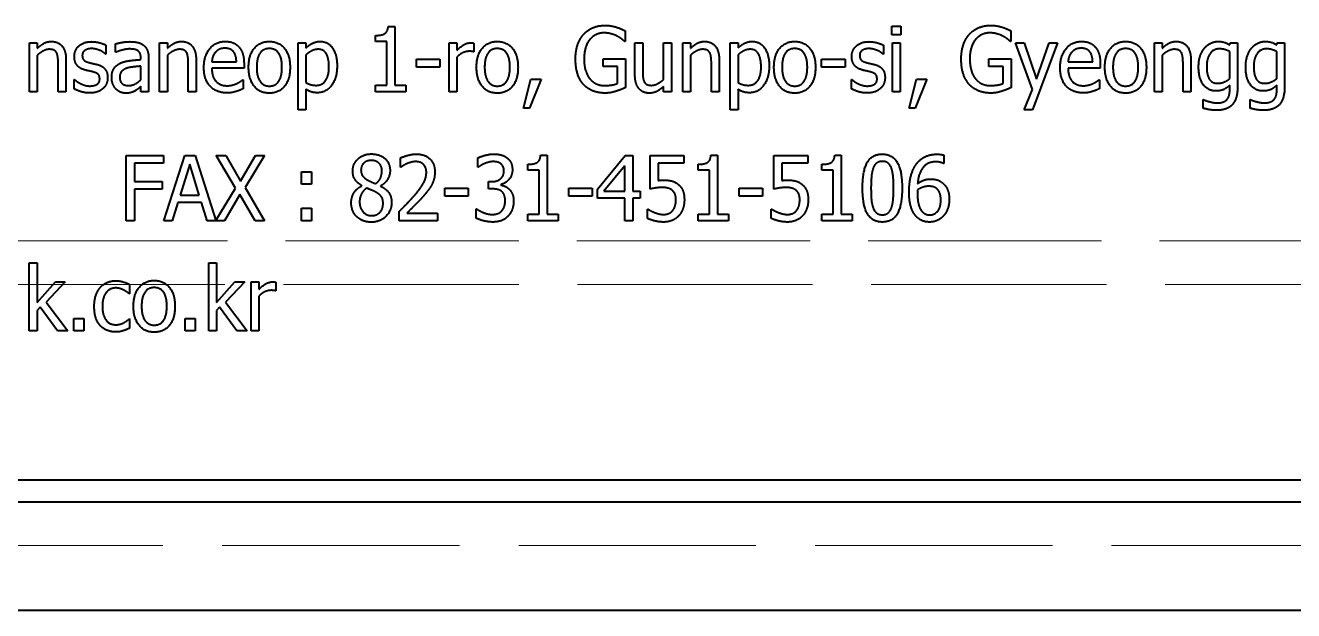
# Model space of a CAD drawing. Header units: millimetres. Extents: x 0 to 5945, y 0 to 4205.
# Drawn here: x 4759.2 to 4817.5, y 1663.7 to 1690.6 of the extents above; entities that cross this region are included whole.
import ezdxf

# ---------------------------------------------------------------- set-up
doc = ezdxf.new("R2010")
doc.units = ezdxf.units.MM
doc.header["$LTSCALE"] = 5
doc.linetypes.add('DASHED', pattern=[0.2067, 0.1654, -0.0413])
doc.layers.add('가려진 것(ISO)', color=2, linetype='DASHED', lineweight=18)
doc.layers.add('가시적인 것(ISO)', color=3, linetype='Continuous', lineweight=40)

msp = doc.modelspace()

# ---------------------------------------------------------------- linework, layer by layer
at = {"layer": '가려진 것(ISO)', "ltscale": 12.977034}
msp.add_line((5009.874, 1680.721), (4553.874, 1680.721), dxfattribs=at)
at = {"layer": '가려진 것(ISO)', "ltscale": 13.090868}
msp.add_line((5011.874, 1678.721), (4551.874, 1678.721), dxfattribs=at)
at = {"layer": '가려진 것(ISO)', "ltscale": 13.204701}
msp.add_line((4549.874, 1666.721), (5013.874, 1666.721), dxfattribs=at)
at = {"layer": '가시적인 것(ISO)'}
for p, q in [((4775.87, 1690.59), (4776.166, 1690.59)), ((4776.166, 1690.59), (4776.166, 1687.886)), ((4786.781, 1690.376), (4786.781, 1689.894)), ((4799.06, 1690.205), (4799.06, 1690.599)), ((4799.06, 1690.599), (4799.469, 1690.599)), ((4799.469, 1690.599), (4799.469, 1690.205)), ((4804.538, 1690.376), (4804.538, 1689.894)), ((4759.355, 1689.831), (4759.715, 1689.831)), ((4759.355, 1687.58), (4759.355, 1689.831)), ((4759.715, 1689.831), (4759.715, 1689.581)), ((4762.876, 1689.722), (4762.876, 1689.316)), ((4763.313, 1689.396), (4763.313, 1689.782)), ((4765.346, 1689.831), (4765.705, 1689.831)), ((4765.346, 1687.58), (4765.346, 1689.831)), ((4765.705, 1689.831), (4765.705, 1689.581)), ((4771.72, 1689.831), (4772.08, 1689.831)), ((4771.72, 1686.751), (4771.72, 1689.831)), ((4772.08, 1689.831), (4772.08, 1689.595)), ((4775.282, 1689.897), (4775.282, 1690.171)), ((4775.799, 1689.897), (4775.282, 1689.897)), ((4775.799, 1687.886), (4775.799, 1689.897)), ((4778.673, 1689.831), (4779.033, 1689.831)), ((4778.673, 1687.58), (4778.673, 1689.831)), ((4779.033, 1689.831), (4779.033, 1689.496)), ((4779.806, 1689.819), (4779.806, 1689.425)), ((4786.781, 1689.894), (4786.749, 1689.894)), ((4787.226, 1688.37), (4787.226, 1689.831)), ((4787.226, 1689.831), (4787.585, 1689.831)), ((4787.585, 1689.831), (4787.585, 1688.547)), ((4788.546, 1688.149), (4788.546, 1689.831)), ((4788.546, 1689.831), (4788.906, 1689.831)), ((4788.906, 1689.831), (4788.906, 1687.58)), ((4789.426, 1687.58), (4789.426, 1689.831)), ((4789.426, 1689.831), (4789.786, 1689.831)), ((4789.786, 1689.831), (4789.786, 1689.581)), ((4791.611, 1686.751), (4791.611, 1689.831)), ((4791.611, 1689.831), (4791.971, 1689.831)), ((4791.971, 1689.831), (4791.971, 1689.595)), ((4798.662, 1689.722), (4798.662, 1689.316)), ((4799.469, 1690.205), (4799.06, 1690.205)), ((4799.082, 1687.58), (4799.082, 1689.831)), ((4799.082, 1689.831), (4799.442, 1689.831)), ((4799.442, 1689.831), (4799.442, 1687.58)), ((4804.538, 1689.894), (4804.506, 1689.894)), ((4805.525, 1687.692), (4804.749, 1689.831)), ((4804.749, 1689.831), (4805.138, 1689.831)), ((4805.138, 1689.831), (4805.719, 1688.166)), ((4806.677, 1689.831), (4805.527, 1686.751)), ((4805.719, 1688.166), (4806.3, 1689.831)), ((4806.3, 1689.831), (4806.677, 1689.831)), ((4811.138, 1687.58), (4811.138, 1689.831)), ((4811.138, 1689.831), (4811.498, 1689.831)), ((4811.498, 1689.831), (4811.498, 1689.581)), ((4814.61, 1689.736), (4814.632, 1689.831)), ((4814.632, 1689.831), (4814.97, 1689.831)), ((4814.97, 1689.831), (4814.97, 1687.838)), ((4816.776, 1689.736), (4816.798, 1689.831)), ((4816.798, 1689.831), (4817.136, 1689.831)), ((4817.136, 1689.831), (4817.136, 1687.838)), ((4759.715, 1689.262), (4759.715, 1687.58)), ((4762.876, 1689.316), (4762.856, 1689.316)), ((4763.335, 1689.396), (4763.313, 1689.396)), ((4764.48, 1689.06), (4764.48, 1689.133)), ((4764.84, 1689.119), (4764.84, 1687.58)), ((4765.705, 1689.262), (4765.705, 1687.58)), ((4772.08, 1689.279), (4772.08, 1688)), ((4779.033, 1689.177), (4779.033, 1687.58)), ((4779.806, 1689.425), (4779.786, 1689.425)), ((4785.76, 1688.739), (4785.76, 1689.09)), ((4785.76, 1689.09), (4786.793, 1689.09)), ((4786.793, 1689.09), (4786.793, 1687.779)), ((4789.786, 1689.262), (4789.786, 1687.58)), ((4791.971, 1689.279), (4791.971, 1688)), ((4798.662, 1689.316), (4798.642, 1689.316)), ((4803.517, 1688.739), (4803.517, 1689.09)), ((4803.517, 1689.09), (4804.55, 1689.09)), ((4804.55, 1689.09), (4804.55, 1687.779)), ((4811.498, 1689.262), (4811.498, 1687.58)), ((4814.61, 1688.19), (4814.61, 1689.427)), ((4816.776, 1688.19), (4816.776, 1689.427)), ((4760.675, 1687.58), (4760.675, 1688.863)), ((4761.035, 1689.041), (4761.035, 1687.58)), ((4764.48, 1688.134), (4764.48, 1688.759)), ((4766.666, 1687.58), (4766.666, 1688.863)), ((4767.025, 1689.041), (4767.025, 1687.58)), ((4767.747, 1688.956), (4768.88, 1688.956)), ((4769.23, 1688.667), (4767.747, 1688.667)), ((4769.23, 1688.873), (4769.23, 1688.667)), ((4777.163, 1688.71), (4777.163, 1689.075)), ((4777.163, 1689.075), (4778.243, 1689.075)), ((4778.243, 1688.71), (4777.163, 1688.71)), ((4778.243, 1689.075), (4778.243, 1688.71)), ((4786.418, 1688.739), (4785.76, 1688.739)), ((4786.418, 1687.964), (4786.418, 1688.739)), ((4790.746, 1687.58), (4790.746, 1688.863)), ((4791.106, 1689.041), (4791.106, 1687.58)), ((4795.817, 1688.71), (4795.817, 1689.075)), ((4795.817, 1689.075), (4796.897, 1689.075)), ((4796.897, 1688.71), (4795.817, 1688.71)), ((4796.897, 1689.075), (4796.897, 1688.71)), ((4804.175, 1688.739), (4803.517, 1688.739)), ((4804.175, 1687.964), (4804.175, 1688.739)), ((4807.166, 1688.956), (4808.299, 1688.956)), ((4808.649, 1688.667), (4807.166, 1688.667)), ((4808.649, 1688.873), (4808.649, 1688.667)), ((4812.458, 1687.58), (4812.458, 1688.863)), ((4812.818, 1689.041), (4812.818, 1687.58)), ((4761.41, 1687.716), (4761.41, 1688.141)), ((4761.41, 1688.141), (4761.429, 1688.141)), ((4769.167, 1688.132), (4769.189, 1688.132)), ((4769.189, 1688.132), (4769.189, 1687.718)), ((4782.094, 1686.833), (4782.429, 1688.154)), ((4782.908, 1688.154), (4782.373, 1686.833)), ((4782.429, 1688.154), (4782.908, 1688.154)), ((4797.196, 1687.716), (4797.196, 1688.141)), ((4797.196, 1688.141), (4797.215, 1688.141)), ((4799.85, 1686.833), (4800.186, 1688.154)), ((4800.665, 1688.154), (4800.13, 1686.833)), ((4800.186, 1688.154), (4800.665, 1688.154)), ((4808.585, 1688.132), (4808.607, 1688.132)), ((4808.607, 1688.132), (4808.607, 1687.718)), ((4759.715, 1687.58), (4759.355, 1687.58)), ((4761.035, 1687.58), (4760.675, 1687.58)), ((4764.48, 1687.58), (4764.48, 1687.818)), ((4764.84, 1687.58), (4764.48, 1687.58)), ((4765.705, 1687.58), (4765.346, 1687.58)), ((4767.025, 1687.58), (4766.666, 1687.58)), ((4772.08, 1687.694), (4772.08, 1686.751)), ((4775.282, 1687.58), (4775.282, 1687.886)), ((4775.282, 1687.886), (4775.799, 1687.886)), ((4776.672, 1687.58), (4775.282, 1687.58)), ((4776.166, 1687.886), (4776.672, 1687.886)), ((4776.672, 1687.886), (4776.672, 1687.58)), ((4779.033, 1687.58), (4778.673, 1687.58)), ((4788.546, 1687.58), (4788.546, 1687.828)), ((4788.906, 1687.58), (4788.546, 1687.58)), ((4789.786, 1687.58), (4789.426, 1687.58)), ((4791.106, 1687.58), (4790.746, 1687.58)), ((4791.971, 1687.694), (4791.971, 1686.751)), ((4799.442, 1687.58), (4799.082, 1687.58)), ((4805.143, 1686.751), (4805.525, 1687.692)), ((4811.498, 1687.58), (4811.138, 1687.58)), ((4812.818, 1687.58), (4812.458, 1687.58)), ((4814.61, 1687.682), (4814.61, 1687.879)), ((4816.776, 1687.682), (4816.776, 1687.879)), ((4772.08, 1686.751), (4771.72, 1686.751)), ((4782.373, 1686.833), (4782.094, 1686.833)), ((4791.971, 1686.751), (4791.611, 1686.751)), ((4800.13, 1686.833), (4799.85, 1686.833)), ((4805.527, 1686.751), (4805.143, 1686.751)), ((4813.38, 1686.826), (4813.38, 1687.22)), ((4813.38, 1687.22), (4813.399, 1687.22)), ((4815.546, 1686.826), (4815.546, 1687.22)), ((4815.546, 1687.22), (4815.565, 1687.22)), ((4763.812, 1681.653), (4763.812, 1684.653)), ((4763.812, 1684.653), (4765.518, 1684.653)), ((4765.518, 1684.653), (4765.518, 1684.298)), ((4765.545, 1681.653), (4766.505, 1684.653)), ((4766.505, 1684.653), (4766.974, 1684.653)), ((4766.974, 1684.653), (4767.932, 1681.661)), ((4768.837, 1683.153), (4767.954, 1684.653)), ((4767.954, 1684.653), (4768.387, 1684.653)), ((4768.387, 1684.653), (4769.068, 1683.474)), ((4769.068, 1683.474), (4769.763, 1684.653)), ((4770.171, 1684.653), (4769.279, 1683.173)), ((4769.763, 1684.653), (4770.171, 1684.653)), ((4776.431, 1684.109), (4776.431, 1684.536)), ((4779.988, 1684.106), (4779.988, 1684.532)), ((4782.884, 1684.663), (4783.18, 1684.663)), ((4783.18, 1684.663), (4783.18, 1681.959)), ((4785.502, 1683.107), (4786.776, 1684.653)), ((4786.776, 1684.653), (4787.128, 1684.653)), ((4787.128, 1684.653), (4787.128, 1683.007)), ((4787.921, 1683.107), (4787.921, 1684.653)), ((4787.921, 1684.653), (4789.484, 1684.653)), ((4789.484, 1684.653), (4789.484, 1684.301)), ((4790.724, 1684.663), (4791.021, 1684.663)), ((4791.021, 1684.663), (4791.021, 1681.959)), ((4793.622, 1683.107), (4793.622, 1684.653)), ((4793.622, 1684.653), (4795.185, 1684.653)), ((4795.185, 1684.653), (4795.185, 1684.301)), ((4796.425, 1684.663), (4796.722, 1684.663)), ((4796.722, 1684.663), (4796.722, 1681.959)), ((4801.448, 1684.668), (4801.448, 1684.281)), ((4765.518, 1684.298), (4764.191, 1684.298)), ((4764.191, 1684.298), (4764.191, 1683.452)), ((4766.729, 1684.245), (4766.291, 1682.832)), ((4767.169, 1682.832), (4766.729, 1684.245)), ((4771.878, 1683.331), (4771.878, 1683.904)), ((4771.878, 1683.904), (4772.335, 1683.904)), ((4772.335, 1683.904), (4772.335, 1683.331)), ((4776.453, 1684.109), (4776.431, 1684.109)), ((4780.01, 1684.106), (4779.988, 1684.106)), ((4782.295, 1683.97), (4782.295, 1684.245)), ((4782.813, 1683.97), (4782.295, 1683.97)), ((4782.813, 1681.959), (4782.813, 1683.97)), ((4786.761, 1684.179), (4785.801, 1683.007)), ((4786.761, 1683.007), (4786.761, 1684.179)), ((4789.484, 1684.301), (4788.288, 1684.301)), ((4788.288, 1684.301), (4788.288, 1683.501)), ((4790.136, 1683.97), (4790.136, 1684.245)), ((4790.653, 1683.97), (4790.136, 1683.97)), ((4790.653, 1681.959), (4790.653, 1683.97)), ((4795.185, 1684.301), (4793.989, 1684.301)), ((4793.989, 1684.301), (4793.989, 1683.501)), ((4795.837, 1683.97), (4795.837, 1684.245)), ((4796.354, 1683.97), (4795.837, 1683.97)), ((4796.354, 1681.959), (4796.354, 1683.97)), ((4801.448, 1684.281), (4801.431, 1684.281)), ((4764.191, 1683.452), (4765.462, 1683.452)), ((4765.462, 1683.452), (4765.462, 1683.097)), ((4772.335, 1683.331), (4771.878, 1683.331)), ((4774.647, 1683.255), (4774.647, 1683.267)), ((4775.517, 1683.25), (4775.517, 1683.238)), ((4780.491, 1683.114), (4780.491, 1683.447)), ((4780.491, 1683.447), (4780.618, 1683.447)), ((4781.06, 1683.321), (4781.06, 1683.292)), ((4765.462, 1683.097), (4764.191, 1683.097)), ((4764.191, 1683.097), (4764.191, 1681.653)), ((4766.291, 1682.832), (4767.169, 1682.832)), ((4767.932, 1681.661), (4768.837, 1683.153)), ((4769.043, 1682.852), (4768.336, 1681.653)), ((4769.739, 1681.653), (4769.043, 1682.852)), ((4769.279, 1683.173), (4770.171, 1681.653)), ((4778.476, 1682.784), (4778.476, 1683.148)), ((4778.476, 1683.148), (4779.555, 1683.148)), ((4779.555, 1682.784), (4778.476, 1682.784)), ((4779.555, 1683.148), (4779.555, 1682.784)), ((4780.654, 1683.114), (4780.491, 1683.114)), ((4784.177, 1682.784), (4784.177, 1683.148)), ((4784.177, 1683.148), (4785.256, 1683.148)), ((4785.256, 1682.784), (4784.177, 1682.784)), ((4785.256, 1683.148), (4785.256, 1682.784)), ((4785.502, 1682.684), (4785.502, 1683.107)), ((4786.761, 1682.684), (4785.502, 1682.684)), ((4785.801, 1683.007), (4786.761, 1683.007)), ((4786.761, 1681.653), (4786.761, 1682.684)), ((4787.128, 1683.007), (4787.466, 1683.007)), ((4787.466, 1682.684), (4787.128, 1682.684)), ((4787.128, 1682.684), (4787.128, 1681.653)), ((4787.466, 1683.007), (4787.466, 1682.684)), ((4792.017, 1682.784), (4792.017, 1683.148)), ((4792.017, 1683.148), (4793.097, 1683.148)), ((4793.097, 1682.784), (4792.017, 1682.784)), ((4793.097, 1683.148), (4793.097, 1682.784)), ((4766.187, 1682.492), (4765.929, 1681.653)), ((4767.276, 1682.492), (4766.187, 1682.492)), ((4767.534, 1681.653), (4767.276, 1682.492)), ((4771.878, 1681.653), (4771.878, 1682.227)), ((4771.878, 1682.227), (4772.335, 1682.227)), ((4772.335, 1682.227), (4772.335, 1681.653)), ((4776.373, 1681.653), (4776.373, 1682.079)), ((4779.91, 1682.2), (4779.937, 1682.2)), ((4779.91, 1681.775), (4779.91, 1682.2)), ((4787.804, 1681.76), (4787.804, 1682.186)), ((4787.804, 1682.186), (4787.831, 1682.186)), ((4793.505, 1681.76), (4793.505, 1682.186)), ((4793.505, 1682.186), (4793.532, 1682.186)), ((4764.191, 1681.653), (4763.812, 1681.653)), ((4765.929, 1681.653), (4765.545, 1681.653)), ((4768.336, 1681.653), (4767.534, 1681.653)), ((4770.171, 1681.653), (4769.739, 1681.653)), ((4772.335, 1681.653), (4771.878, 1681.653)), ((4778.133, 1681.653), (4776.373, 1681.653)), ((4776.73, 1682.001), (4778.133, 1682.001)), ((4778.133, 1682.001), (4778.133, 1681.653)), ((4782.295, 1681.653), (4782.295, 1681.959)), ((4782.295, 1681.959), (4782.813, 1681.959)), ((4783.686, 1681.653), (4782.295, 1681.653)), ((4783.18, 1681.959), (4783.686, 1681.959)), ((4783.686, 1681.959), (4783.686, 1681.653)), ((4787.128, 1681.653), (4786.761, 1681.653)), ((4790.136, 1681.653), (4790.136, 1681.959)), ((4790.136, 1681.959), (4790.653, 1681.959)), ((4791.526, 1681.653), (4790.136, 1681.653)), ((4791.021, 1681.959), (4791.526, 1681.959)), ((4791.526, 1681.959), (4791.526, 1681.653)), ((4795.837, 1681.653), (4795.837, 1681.959)), ((4795.837, 1681.959), (4796.354, 1681.959)), ((4797.227, 1681.653), (4795.837, 1681.653)), ((4796.722, 1681.959), (4797.227, 1681.959)), ((4797.227, 1681.959), (4797.227, 1681.653)), ((4759.346, 1676.588), (4759.346, 1679.721)), ((4759.346, 1679.721), (4759.705, 1679.721)), ((4759.705, 1679.721), (4759.705, 1677.888)), ((4767.606, 1676.588), (4767.606, 1679.721)), ((4767.606, 1679.721), (4767.966, 1679.721)), ((4767.966, 1679.721), (4767.966, 1677.888)), ((4759.705, 1677.888), (4760.551, 1678.839)), ((4760.999, 1678.839), (4760.121, 1677.898)), ((4760.551, 1678.839), (4760.999, 1678.839)), ((4763.965, 1678.717), (4763.965, 1678.292)), ((4767.966, 1677.888), (4768.812, 1678.839)), ((4769.26, 1678.839), (4768.382, 1677.898)), ((4768.812, 1678.839), (4769.26, 1678.839)), ((4769.559, 1676.588), (4769.559, 1678.839)), ((4769.559, 1678.839), (4769.918, 1678.839)), ((4769.918, 1678.839), (4769.918, 1678.503)), ((4770.692, 1678.827), (4770.692, 1678.433)), ((4763.965, 1678.292), (4763.943, 1678.292)), ((4769.918, 1678.185), (4769.918, 1676.588)), ((4770.692, 1678.433), (4770.672, 1678.433)), ((4759.846, 1677.674), (4759.705, 1677.528)), ((4759.705, 1677.528), (4759.705, 1676.588)), ((4760.644, 1676.588), (4759.846, 1677.674)), ((4760.121, 1677.898), (4761.118, 1676.588)), ((4768.107, 1677.674), (4767.966, 1677.528)), ((4767.966, 1677.528), (4767.966, 1676.588)), ((4768.905, 1676.588), (4768.107, 1677.674)), ((4768.382, 1677.898), (4769.379, 1676.588)), ((4761.402, 1676.588), (4761.402, 1677.161)), ((4761.402, 1677.161), (4761.859, 1677.161)), ((4761.859, 1677.161), (4761.859, 1676.588)), ((4763.943, 1677.139), (4763.965, 1677.139)), ((4763.965, 1677.139), (4763.965, 1676.714)), ((4766.525, 1676.588), (4766.525, 1677.161)), ((4766.525, 1677.161), (4766.982, 1677.161)), ((4766.982, 1677.161), (4766.982, 1676.588)), ((4759.705, 1676.588), (4759.346, 1676.588)), ((4761.118, 1676.588), (4760.644, 1676.588)), ((4761.859, 1676.588), (4761.402, 1676.588)), ((4766.982, 1676.588), (4766.525, 1676.588)), ((4767.966, 1676.588), (4767.606, 1676.588)), ((4769.379, 1676.588), (4768.905, 1676.588)), ((4769.918, 1676.588), (4769.559, 1676.588)), ((4850.958, 1669.721), (4712.79, 1669.721)), ((4711.874, 1668.721), (4851.874, 1668.721)), ((4861.874, 1663.721), (4701.874, 1663.721))]:
    msp.add_line(p, q, dxfattribs=at)
for points in [[(4775.282, 1690.171), (4775.576, 1690.171), (4775.853, 1690.346), (4775.87, 1690.59)], [(4784.863, 1690.222), (4785.038, 1690.419), (4785.546, 1690.633), (4785.85, 1690.633)], [(4785.803, 1690.288), (4785.393, 1690.288), (4784.884, 1689.637), (4784.884, 1689.094)], [(4786.389, 1690.147), (4786.273, 1690.208), (4785.976, 1690.288), (4785.803, 1690.288)], [(4785.85, 1690.633), (4785.993, 1690.633), (4786.256, 1690.59), (4786.377, 1690.551)], [(4786.377, 1690.551), (4786.472, 1690.521), (4786.708, 1690.415), (4786.781, 1690.376)], [(4802.619, 1690.222), (4802.795, 1690.419), (4803.303, 1690.633), (4803.606, 1690.633)], [(4803.56, 1690.288), (4803.149, 1690.288), (4802.641, 1689.637), (4802.641, 1689.094)], [(4804.146, 1690.147), (4804.03, 1690.208), (4803.733, 1690.288), (4803.56, 1690.288)], [(4803.606, 1690.633), (4803.75, 1690.633), (4804.012, 1690.59), (4804.134, 1690.551)], [(4804.134, 1690.551), (4804.229, 1690.521), (4804.465, 1690.415), (4804.538, 1690.376)], [(4759.715, 1689.581), (4759.876, 1689.734), (4760.189, 1689.894), (4760.364, 1689.894)], [(4760.364, 1689.894), (4760.68, 1689.894), (4761.035, 1689.457), (4761.035, 1689.041)], [(4761.419, 1689.199), (4761.419, 1689.503), (4761.854, 1689.885), (4762.217, 1689.885)], [(4762.217, 1689.885), (4762.394, 1689.885), (4762.754, 1689.792), (4762.876, 1689.722)], [(4763.313, 1689.782), (4763.413, 1689.812), (4763.785, 1689.885), (4763.965, 1689.885)], [(4763.965, 1689.885), (4764.186, 1689.885), (4764.487, 1689.812), (4764.609, 1689.717)], [(4764.609, 1689.717), (4764.726, 1689.624), (4764.84, 1689.33), (4764.84, 1689.119)], [(4765.705, 1689.581), (4765.866, 1689.734), (4766.179, 1689.894), (4766.354, 1689.894)], [(4766.354, 1689.894), (4766.671, 1689.894), (4767.025, 1689.457), (4767.025, 1689.041)], [(4767.383, 1688.693), (4767.383, 1689.243), (4767.93, 1689.894), (4768.372, 1689.894)], [(4768.372, 1689.894), (4768.572, 1689.894), (4768.878, 1689.773), (4768.992, 1689.644)], [(4769.442, 1688.705), (4769.442, 1689.269), (4769.967, 1689.894), (4770.397, 1689.894)], [(4770.397, 1689.894), (4770.83, 1689.894), (4771.35, 1689.272), (4771.35, 1688.705)], [(4772.08, 1689.595), (4772.213, 1689.724), (4772.542, 1689.894), (4772.734, 1689.894)], [(4772.734, 1689.894), (4773.103, 1689.894), (4773.514, 1689.282), (4773.514, 1688.766)], [(4779.033, 1689.496), (4779.23, 1689.68), (4779.524, 1689.831), (4779.66, 1689.831)], [(4779.66, 1689.831), (4779.716, 1689.831), (4779.772, 1689.826), (4779.806, 1689.819)], [(4779.935, 1688.705), (4779.935, 1689.269), (4780.46, 1689.894), (4780.89, 1689.894)], [(4780.89, 1689.894), (4781.323, 1689.894), (4781.843, 1689.272), (4781.843, 1688.705)], [(4784.491, 1689.082), (4784.491, 1689.444), (4784.683, 1690.018), (4784.863, 1690.222)], [(4786.749, 1689.894), (4786.679, 1689.96), (4786.525, 1690.079), (4786.389, 1690.147)], [(4789.786, 1689.581), (4789.946, 1689.734), (4790.26, 1689.894), (4790.435, 1689.894)], [(4790.435, 1689.894), (4790.751, 1689.894), (4791.106, 1689.457), (4791.106, 1689.041)], [(4791.971, 1689.595), (4792.105, 1689.724), (4792.433, 1689.894), (4792.625, 1689.894)], [(4792.625, 1689.894), (4792.995, 1689.894), (4793.406, 1689.282), (4793.406, 1688.766)], [(4793.627, 1688.705), (4793.627, 1689.269), (4794.152, 1689.894), (4794.582, 1689.894)], [(4794.582, 1689.894), (4795.015, 1689.894), (4795.535, 1689.272), (4795.535, 1688.705)], [(4797.205, 1689.199), (4797.205, 1689.503), (4797.641, 1689.885), (4798.003, 1689.885)], [(4798.003, 1689.885), (4798.18, 1689.885), (4798.54, 1689.792), (4798.662, 1689.722)], [(4802.247, 1689.082), (4802.247, 1689.444), (4802.44, 1690.018), (4802.619, 1690.222)], [(4804.506, 1689.894), (4804.436, 1689.96), (4804.282, 1690.079), (4804.146, 1690.147)], [(4806.801, 1688.693), (4806.801, 1689.243), (4807.348, 1689.894), (4807.79, 1689.894)], [(4807.79, 1689.894), (4807.99, 1689.894), (4808.296, 1689.773), (4808.41, 1689.644)], [(4808.86, 1688.705), (4808.86, 1689.269), (4809.385, 1689.894), (4809.816, 1689.894)], [(4809.816, 1689.894), (4810.248, 1689.894), (4810.769, 1689.272), (4810.769, 1688.705)], [(4811.498, 1689.581), (4811.658, 1689.734), (4811.972, 1689.894), (4812.147, 1689.894)], [(4812.147, 1689.894), (4812.463, 1689.894), (4812.818, 1689.457), (4812.818, 1689.041)], [(4813.45, 1689.593), (4813.572, 1689.736), (4813.902, 1689.894), (4814.077, 1689.894)], [(4814.077, 1689.894), (4814.245, 1689.894), (4814.488, 1689.812), (4814.61, 1689.736)], [(4815.616, 1689.593), (4815.738, 1689.736), (4816.068, 1689.894), (4816.243, 1689.894)], [(4816.243, 1689.894), (4816.411, 1689.894), (4816.654, 1689.812), (4816.776, 1689.736)], [(4760.269, 1689.534), (4760.136, 1689.534), (4759.851, 1689.384), (4759.715, 1689.262)], [(4760.607, 1689.367), (4760.564, 1689.452), (4760.406, 1689.534), (4760.269, 1689.534)], [(4760.675, 1688.863), (4760.675, 1689.019), (4760.646, 1689.286), (4760.607, 1689.367)], [(4761.886, 1688.589), (4761.641, 1688.664), (4761.419, 1688.975), (4761.419, 1689.199)], [(4762.209, 1689.566), (4762.032, 1689.566), (4761.786, 1689.408), (4761.786, 1689.25)], [(4761.786, 1689.25), (4761.786, 1689.107), (4761.932, 1688.968), (4762.093, 1688.924)], [(4762.856, 1689.316), (4762.72, 1689.432), (4762.38, 1689.566), (4762.209, 1689.566)], [(4763.962, 1689.549), (4763.838, 1689.549), (4763.503, 1689.471), (4763.335, 1689.396)], [(4764.334, 1689.474), (4764.266, 1689.52), (4764.067, 1689.549), (4763.962, 1689.549)], [(4764.48, 1689.133), (4764.48, 1689.265), (4764.405, 1689.427), (4764.334, 1689.474)], [(4766.26, 1689.534), (4766.126, 1689.534), (4765.842, 1689.384), (4765.705, 1689.262)], [(4766.598, 1689.367), (4766.554, 1689.452), (4766.396, 1689.534), (4766.26, 1689.534)], [(4766.666, 1688.863), (4766.666, 1689.019), (4766.636, 1689.286), (4766.598, 1689.367)], [(4767.925, 1689.406), (4767.842, 1689.316), (4767.76, 1689.099), (4767.747, 1688.956)], [(4768.35, 1689.583), (4768.207, 1689.583), (4768.005, 1689.493), (4767.925, 1689.406)], [(4768.759, 1689.408), (4768.696, 1689.493), (4768.496, 1689.583), (4768.35, 1689.583)], [(4768.88, 1688.956), (4768.876, 1689.109), (4768.815, 1689.333), (4768.759, 1689.408)], [(4768.992, 1689.644), (4769.109, 1689.515), (4769.23, 1689.143), (4769.23, 1688.873)], [(4770.397, 1689.568), (4770.118, 1689.568), (4769.814, 1689.143), (4769.814, 1688.705)], [(4770.978, 1688.705), (4770.978, 1689.143), (4770.677, 1689.568), (4770.397, 1689.568)], [(4772.646, 1689.534), (4772.493, 1689.534), (4772.209, 1689.391), (4772.08, 1689.279)], [(4773.142, 1688.722), (4773.142, 1689.109), (4772.909, 1689.534), (4772.646, 1689.534)], [(4779.594, 1689.442), (4779.448, 1689.442), (4779.162, 1689.308), (4779.033, 1689.177)], [(4779.786, 1689.425), (4779.747, 1689.437), (4779.658, 1689.442), (4779.594, 1689.442)], [(4780.89, 1689.568), (4780.611, 1689.568), (4780.307, 1689.143), (4780.307, 1688.705)], [(4781.471, 1688.705), (4781.471, 1689.143), (4781.17, 1689.568), (4780.89, 1689.568)], [(4784.863, 1687.913), (4784.683, 1688.112), (4784.491, 1688.701), (4784.491, 1689.082)], [(4784.884, 1689.094), (4784.884, 1688.793), (4785.018, 1688.341), (4785.145, 1688.185)], [(4790.34, 1689.534), (4790.206, 1689.534), (4789.922, 1689.384), (4789.786, 1689.262)], [(4790.678, 1689.367), (4790.634, 1689.452), (4790.476, 1689.534), (4790.34, 1689.534)], [(4790.746, 1688.863), (4790.746, 1689.019), (4790.717, 1689.286), (4790.678, 1689.367)], [(4792.538, 1689.534), (4792.384, 1689.534), (4792.1, 1689.391), (4791.971, 1689.279)], [(4793.034, 1688.722), (4793.034, 1689.109), (4792.8, 1689.534), (4792.538, 1689.534)], [(4794.582, 1689.568), (4794.303, 1689.568), (4793.999, 1689.143), (4793.999, 1688.705)], [(4795.163, 1688.705), (4795.163, 1689.143), (4794.862, 1689.568), (4794.582, 1689.568)], [(4797.672, 1688.589), (4797.427, 1688.664), (4797.205, 1688.975), (4797.205, 1689.199)], [(4797.995, 1689.566), (4797.818, 1689.566), (4797.572, 1689.408), (4797.572, 1689.25)], [(4797.572, 1689.25), (4797.572, 1689.107), (4797.718, 1688.968), (4797.879, 1688.924)], [(4798.642, 1689.316), (4798.506, 1689.432), (4798.166, 1689.566), (4797.995, 1689.566)], [(4802.619, 1687.913), (4802.44, 1688.112), (4802.247, 1688.701), (4802.247, 1689.082)], [(4802.641, 1689.094), (4802.641, 1688.793), (4802.775, 1688.341), (4802.901, 1688.185)], [(4807.343, 1689.406), (4807.26, 1689.316), (4807.178, 1689.099), (4807.166, 1688.956)], [(4807.769, 1689.583), (4807.625, 1689.583), (4807.423, 1689.493), (4807.343, 1689.406)], [(4808.177, 1689.408), (4808.114, 1689.493), (4807.914, 1689.583), (4807.769, 1689.583)], [(4808.299, 1688.956), (4808.294, 1689.109), (4808.233, 1689.333), (4808.177, 1689.408)], [(4808.41, 1689.644), (4808.527, 1689.515), (4808.649, 1689.143), (4808.649, 1688.873)], [(4809.816, 1689.568), (4809.536, 1689.568), (4809.232, 1689.143), (4809.232, 1688.705)], [(4810.397, 1688.705), (4810.397, 1689.143), (4810.095, 1689.568), (4809.816, 1689.568)], [(4812.052, 1689.534), (4811.918, 1689.534), (4811.634, 1689.384), (4811.498, 1689.262)], [(4812.39, 1689.367), (4812.346, 1689.452), (4812.188, 1689.534), (4812.052, 1689.534)], [(4812.458, 1688.863), (4812.458, 1689.019), (4812.429, 1689.286), (4812.39, 1689.367)], [(4813.175, 1688.727), (4813.175, 1689.007), (4813.324, 1689.44), (4813.45, 1689.593)], [(4814.136, 1689.554), (4813.861, 1689.554), (4813.547, 1689.131), (4813.547, 1688.735)], [(4814.61, 1689.427), (4814.476, 1689.496), (4814.247, 1689.554), (4814.136, 1689.554)], [(4815.342, 1688.727), (4815.342, 1689.007), (4815.49, 1689.44), (4815.616, 1689.593)], [(4816.302, 1689.554), (4816.027, 1689.554), (4815.713, 1689.131), (4815.713, 1688.735)], [(4816.776, 1689.427), (4816.642, 1689.496), (4816.414, 1689.554), (4816.302, 1689.554)], [(4762.27, 1688.496), (4762.202, 1688.516), (4761.978, 1688.562), (4761.886, 1688.589)], [(4762.093, 1688.924), (4762.173, 1688.902), (4762.37, 1688.859), (4762.477, 1688.832)], [(4762.586, 1688.178), (4762.586, 1688.314), (4762.448, 1688.45), (4762.27, 1688.496)], [(4762.477, 1688.832), (4762.715, 1688.769), (4762.953, 1688.479), (4762.953, 1688.229)], [(4763.138, 1688.231), (4763.138, 1688.465), (4763.325, 1688.795), (4763.527, 1688.89)], [(4763.841, 1688.667), (4763.697, 1688.62), (4763.51, 1688.428), (4763.51, 1688.258)], [(4763.527, 1688.89), (4763.707, 1688.978), (4764.198, 1689.043), (4764.48, 1689.06)], [(4764.48, 1688.759), (4764.351, 1688.747), (4763.96, 1688.705), (4763.841, 1688.667)], [(4768.457, 1687.529), (4767.947, 1687.529), (4767.383, 1688.134), (4767.383, 1688.693)], [(4767.747, 1688.667), (4767.747, 1688.275), (4768.122, 1687.859), (4768.455, 1687.859)], [(4770.397, 1687.517), (4769.953, 1687.517), (4769.442, 1688.156), (4769.442, 1688.705)], [(4769.814, 1688.705), (4769.814, 1688.28), (4770.118, 1687.842), (4770.397, 1687.842)], [(4771.35, 1688.705), (4771.35, 1688.137), (4770.83, 1687.517), (4770.397, 1687.517)], [(4770.397, 1687.842), (4770.675, 1687.842), (4770.978, 1688.273), (4770.978, 1688.705)], [(4772.551, 1687.876), (4772.831, 1687.876), (4773.142, 1688.309), (4773.142, 1688.722)], [(4773.514, 1688.766), (4773.514, 1688.202), (4773.004, 1687.536), (4772.612, 1687.536)], [(4780.89, 1687.517), (4780.445, 1687.517), (4779.935, 1688.156), (4779.935, 1688.705)], [(4780.307, 1688.705), (4780.307, 1688.28), (4780.611, 1687.842), (4780.89, 1687.842)], [(4781.843, 1688.705), (4781.843, 1688.137), (4781.323, 1687.517), (4780.89, 1687.517)], [(4780.89, 1687.842), (4781.167, 1687.842), (4781.471, 1688.273), (4781.471, 1688.705)], [(4787.585, 1688.547), (4787.585, 1688.368), (4787.61, 1688.132), (4787.653, 1688.044)], [(4792.443, 1687.876), (4792.722, 1687.876), (4793.034, 1688.309), (4793.034, 1688.722)], [(4793.406, 1688.766), (4793.406, 1688.202), (4792.895, 1687.536), (4792.504, 1687.536)], [(4794.582, 1687.517), (4794.137, 1687.517), (4793.627, 1688.156), (4793.627, 1688.705)], [(4793.999, 1688.705), (4793.999, 1688.28), (4794.303, 1687.842), (4794.582, 1687.842)], [(4795.535, 1688.705), (4795.535, 1688.137), (4795.015, 1687.517), (4794.582, 1687.517)], [(4794.582, 1687.842), (4794.859, 1687.842), (4795.163, 1688.273), (4795.163, 1688.705)], [(4798.056, 1688.496), (4797.988, 1688.516), (4797.765, 1688.562), (4797.672, 1688.589)], [(4797.879, 1688.924), (4797.959, 1688.902), (4798.156, 1688.859), (4798.263, 1688.832)], [(4798.372, 1688.178), (4798.372, 1688.314), (4798.234, 1688.45), (4798.056, 1688.496)], [(4798.263, 1688.832), (4798.501, 1688.769), (4798.739, 1688.479), (4798.739, 1688.229)], [(4807.876, 1687.529), (4807.365, 1687.529), (4806.801, 1688.134), (4806.801, 1688.693)], [(4807.166, 1688.667), (4807.166, 1688.275), (4807.54, 1687.859), (4807.873, 1687.859)], [(4809.816, 1687.517), (4809.371, 1687.517), (4808.86, 1688.156), (4808.86, 1688.705)], [(4809.232, 1688.705), (4809.232, 1688.28), (4809.536, 1687.842), (4809.816, 1687.842)], [(4810.769, 1688.705), (4810.769, 1688.137), (4810.248, 1687.517), (4809.816, 1687.517)], [(4809.816, 1687.842), (4810.093, 1687.842), (4810.397, 1688.273), (4810.397, 1688.705)], [(4813.973, 1687.619), (4813.608, 1687.619), (4813.175, 1688.19), (4813.175, 1688.727)], [(4813.547, 1688.735), (4813.547, 1688.36), (4813.786, 1687.969), (4814.055, 1687.969)], [(4816.139, 1687.619), (4815.774, 1687.619), (4815.342, 1688.19), (4815.342, 1688.727)], [(4815.713, 1688.735), (4815.713, 1688.36), (4815.952, 1687.969), (4816.222, 1687.969)], [(4761.429, 1688.141), (4761.475, 1688.103), (4761.599, 1688.01), (4761.701, 1687.959)], [(4761.701, 1687.959), (4761.794, 1687.913), (4762.012, 1687.845), (4762.132, 1687.845)], [(4762.132, 1687.845), (4762.217, 1687.845), (4762.414, 1687.889), (4762.46, 1687.92)], [(4762.46, 1687.92), (4762.528, 1687.966), (4762.586, 1688.071), (4762.586, 1688.178)], [(4762.953, 1688.229), (4762.953, 1688.083), (4762.844, 1687.825), (4762.739, 1687.731)], [(4763.328, 1687.716), (4763.24, 1687.808), (4763.138, 1688.081), (4763.138, 1688.231)], [(4763.51, 1688.258), (4763.51, 1688.064), (4763.717, 1687.867), (4763.916, 1687.867)], [(4763.916, 1687.867), (4764.084, 1687.867), (4764.361, 1688.02), (4764.48, 1688.134)], [(4768.455, 1687.859), (4768.572, 1687.859), (4768.8, 1687.915), (4768.893, 1687.959)], [(4768.893, 1687.959), (4768.99, 1688.008), (4769.124, 1688.093), (4769.167, 1688.132)], [(4772.08, 1688), (4772.221, 1687.93), (4772.423, 1687.876), (4772.551, 1687.876)], [(4785.845, 1687.521), (4785.543, 1687.521), (4785.042, 1687.716), (4784.863, 1687.913)], [(4785.145, 1688.185), (4785.269, 1688.03), (4785.614, 1687.867), (4785.83, 1687.867)], [(4785.83, 1687.867), (4785.991, 1687.867), (4786.309, 1687.915), (4786.418, 1687.964)], [(4787.418, 1687.718), (4787.328, 1687.823), (4787.226, 1688.141), (4787.226, 1688.37)], [(4787.653, 1688.044), (4787.697, 1687.957), (4787.85, 1687.876), (4787.991, 1687.876)], [(4787.991, 1687.876), (4788.123, 1687.876), (4788.422, 1688.034), (4788.546, 1688.149)], [(4791.971, 1688), (4792.112, 1687.93), (4792.314, 1687.876), (4792.443, 1687.876)], [(4797.215, 1688.141), (4797.261, 1688.103), (4797.385, 1688.01), (4797.487, 1687.959)], [(4797.487, 1687.959), (4797.58, 1687.913), (4797.799, 1687.845), (4797.918, 1687.845)], [(4797.918, 1687.845), (4798.003, 1687.845), (4798.2, 1687.889), (4798.246, 1687.92)], [(4798.246, 1687.92), (4798.314, 1687.966), (4798.372, 1688.071), (4798.372, 1688.178)], [(4798.739, 1688.229), (4798.739, 1688.083), (4798.63, 1687.825), (4798.525, 1687.731)], [(4803.602, 1687.521), (4803.3, 1687.521), (4802.799, 1687.716), (4802.619, 1687.913)], [(4802.901, 1688.185), (4803.025, 1688.03), (4803.371, 1687.867), (4803.587, 1687.867)], [(4803.587, 1687.867), (4803.747, 1687.867), (4804.066, 1687.915), (4804.175, 1687.964)], [(4807.873, 1687.859), (4807.99, 1687.859), (4808.218, 1687.915), (4808.311, 1687.959)], [(4808.311, 1687.959), (4808.408, 1688.008), (4808.542, 1688.093), (4808.585, 1688.132)], [(4814.055, 1687.969), (4814.194, 1687.969), (4814.491, 1688.085), (4814.61, 1688.19)], [(4816.222, 1687.969), (4816.36, 1687.969), (4816.657, 1688.085), (4816.776, 1688.19)], [(4762.119, 1687.526), (4761.906, 1687.526), (4761.531, 1687.648), (4761.41, 1687.716)], [(4762.739, 1687.731), (4762.625, 1687.631), (4762.336, 1687.526), (4762.119, 1687.526)], [(4763.787, 1687.517), (4763.653, 1687.517), (4763.418, 1687.621), (4763.328, 1687.716)], [(4764.22, 1687.626), (4764.125, 1687.573), (4763.948, 1687.517), (4763.787, 1687.517)], [(4764.48, 1687.818), (4764.436, 1687.784), (4764.288, 1687.662), (4764.22, 1687.626)], [(4768.863, 1687.592), (4768.759, 1687.56), (4768.589, 1687.529), (4768.457, 1687.529)], [(4769.189, 1687.718), (4769.126, 1687.692), (4768.939, 1687.614), (4768.863, 1687.592)], [(4772.612, 1687.536), (4772.454, 1687.536), (4772.209, 1687.614), (4772.08, 1687.694)], [(4786.372, 1687.609), (4786.231, 1687.565), (4786.005, 1687.521), (4785.845, 1687.521)], [(4786.793, 1687.779), (4786.72, 1687.745), (4786.477, 1687.641), (4786.372, 1687.609)], [(4787.897, 1687.517), (4787.758, 1687.517), (4787.51, 1687.614), (4787.418, 1687.718)], [(4788.546, 1687.828), (4788.38, 1687.675), (4788.081, 1687.517), (4787.897, 1687.517)], [(4792.504, 1687.536), (4792.346, 1687.536), (4792.1, 1687.614), (4791.971, 1687.694)], [(4797.906, 1687.526), (4797.692, 1687.526), (4797.317, 1687.648), (4797.196, 1687.716)], [(4798.525, 1687.731), (4798.411, 1687.631), (4798.122, 1687.526), (4797.906, 1687.526)], [(4804.129, 1687.609), (4803.988, 1687.565), (4803.762, 1687.521), (4803.602, 1687.521)], [(4804.55, 1687.779), (4804.477, 1687.745), (4804.234, 1687.641), (4804.129, 1687.609)], [(4808.282, 1687.592), (4808.177, 1687.56), (4808.007, 1687.529), (4807.876, 1687.529)], [(4808.607, 1687.718), (4808.544, 1687.692), (4808.357, 1687.614), (4808.282, 1687.592)], [(4814.61, 1687.879), (4814.464, 1687.745), (4814.184, 1687.619), (4813.973, 1687.619)], [(4814.97, 1687.838), (4814.97, 1687.264), (4814.495, 1686.729), (4814.007, 1686.729)], [(4814.498, 1687.244), (4814.561, 1687.327), (4814.61, 1687.543), (4814.61, 1687.682)], [(4816.776, 1687.879), (4816.63, 1687.745), (4816.35, 1687.619), (4816.139, 1687.619)], [(4817.136, 1687.838), (4817.136, 1687.264), (4816.662, 1686.729), (4816.173, 1686.729)], [(4816.664, 1687.244), (4816.727, 1687.327), (4816.776, 1687.543), (4816.776, 1687.682)], [(4814.007, 1686.729), (4813.849, 1686.729), (4813.521, 1686.782), (4813.38, 1686.826)], [(4813.399, 1687.22), (4813.436, 1687.203), (4813.577, 1687.15), (4813.666, 1687.128)], [(4813.666, 1687.128), (4813.766, 1687.101), (4813.936, 1687.069), (4814.036, 1687.069)], [(4814.036, 1687.069), (4814.201, 1687.069), (4814.432, 1687.162), (4814.498, 1687.244)], [(4816.173, 1686.729), (4816.015, 1686.729), (4815.687, 1686.782), (4815.546, 1686.826)], [(4815.565, 1687.22), (4815.602, 1687.203), (4815.743, 1687.15), (4815.833, 1687.128)], [(4815.833, 1687.128), (4815.932, 1687.101), (4816.102, 1687.069), (4816.202, 1687.069)], [(4816.202, 1687.069), (4816.367, 1687.069), (4816.598, 1687.162), (4816.664, 1687.244)], [(4774.234, 1683.931), (4774.234, 1684.269), (4774.72, 1684.721), (4775.094, 1684.721)], [(4775.092, 1684.425), (4774.883, 1684.425), (4774.615, 1684.184), (4774.615, 1683.977)], [(4775.578, 1683.953), (4775.578, 1684.155), (4775.32, 1684.425), (4775.092, 1684.425)], [(4775.094, 1684.721), (4775.483, 1684.721), (4775.953, 1684.293), (4775.953, 1683.958)], [(4776.431, 1684.536), (4776.551, 1684.597), (4776.974, 1684.716), (4777.163, 1684.716)], [(4777.163, 1684.716), (4777.562, 1684.716), (4778.014, 1684.271), (4778.014, 1683.892)], [(4779.988, 1684.532), (4780.112, 1684.602), (4780.54, 1684.716), (4780.732, 1684.716)], [(4780.732, 1684.716), (4780.927, 1684.716), (4781.213, 1684.634), (4781.33, 1684.546)], [(4781.33, 1684.546), (4781.457, 1684.451), (4781.585, 1684.177), (4781.585, 1683.992)], [(4782.295, 1684.245), (4782.589, 1684.245), (4782.867, 1684.42), (4782.884, 1684.663)], [(4790.136, 1684.245), (4790.43, 1684.245), (4790.707, 1684.42), (4790.724, 1684.663)], [(4795.837, 1684.245), (4796.131, 1684.245), (4796.408, 1684.42), (4796.425, 1684.663)], [(4797.704, 1683.151), (4797.704, 1683.963), (4798.149, 1684.714), (4798.615, 1684.714)], [(4798.615, 1684.714), (4799.085, 1684.714), (4799.525, 1683.936), (4799.525, 1683.153)], [(4800.159, 1684.225), (4800.315, 1684.454), (4800.803, 1684.709), (4801.124, 1684.709)], [(4801.124, 1684.709), (4801.219, 1684.709), (4801.384, 1684.69), (4801.448, 1684.668)], [(4774.647, 1683.267), (4774.438, 1683.396), (4774.234, 1683.703), (4774.234, 1683.931)], [(4774.615, 1683.977), (4774.615, 1683.829), (4774.752, 1683.622), (4774.888, 1683.54)], [(4775.291, 1683.353), (4775.459, 1683.486), (4775.578, 1683.771), (4775.578, 1683.953)], [(4775.953, 1683.958), (4775.953, 1683.756), (4775.729, 1683.362), (4775.517, 1683.25)], [(4776.728, 1684.274), (4776.648, 1684.24), (4776.5, 1684.143), (4776.453, 1684.109)], [(4777.136, 1684.369), (4777.034, 1684.369), (4776.825, 1684.315), (4776.728, 1684.274)], [(4777.061, 1682.801), (4777.387, 1683.177), (4777.625, 1683.63), (4777.625, 1683.87)], [(4777.484, 1684.247), (4777.418, 1684.308), (4777.241, 1684.369), (4777.136, 1684.369)], [(4777.625, 1683.87), (4777.625, 1683.997), (4777.55, 1684.186), (4777.484, 1684.247)], [(4778.014, 1683.892), (4778.014, 1683.715), (4777.936, 1683.418), (4777.866, 1683.292)], [(4780.292, 1684.274), (4780.2, 1684.233), (4780.064, 1684.145), (4780.01, 1684.106)], [(4780.7, 1684.369), (4780.596, 1684.369), (4780.392, 1684.315), (4780.292, 1684.274)], [(4780.618, 1683.447), (4780.876, 1683.447), (4781.196, 1683.705), (4781.196, 1683.951)], [(4781.048, 1684.276), (4780.975, 1684.327), (4780.8, 1684.369), (4780.7, 1684.369)], [(4781.196, 1683.951), (4781.196, 1684.065), (4781.111, 1684.228), (4781.048, 1684.276)], [(4781.585, 1683.992), (4781.585, 1683.744), (4781.277, 1683.37), (4781.06, 1683.321)], [(4798.192, 1684.065), (4798.134, 1683.912), (4798.093, 1683.445), (4798.093, 1683.151)], [(4798.615, 1684.381), (4798.455, 1684.381), (4798.251, 1684.223), (4798.192, 1684.065)], [(4799.034, 1684.07), (4798.975, 1684.223), (4798.776, 1684.381), (4798.615, 1684.381)], [(4799.136, 1683.153), (4799.136, 1683.462), (4799.089, 1683.917), (4799.034, 1684.07)], [(4799.848, 1682.971), (4799.848, 1683.362), (4800.001, 1683.992), (4800.159, 1684.225)], [(4801.073, 1684.361), (4800.718, 1684.361), (4800.281, 1683.856), (4800.239, 1683.36)], [(4801.431, 1684.281), (4801.38, 1684.31), (4801.185, 1684.361), (4801.073, 1684.361)], [(4774.166, 1682.482), (4774.166, 1682.725), (4774.414, 1683.134), (4774.647, 1683.255)], [(4774.888, 1683.54), (4774.946, 1683.506), (4775.192, 1683.387), (4775.291, 1683.353)], [(4775.517, 1683.238), (4775.765, 1683.117), (4776.023, 1682.767), (4776.023, 1682.489)], [(4777.866, 1683.292), (4777.795, 1683.16), (4777.596, 1682.903), (4777.487, 1682.779)], [(4781.06, 1683.292), (4781.15, 1683.272), (4781.354, 1683.185), (4781.442, 1683.097)], [(4788.288, 1683.501), (4788.356, 1683.511), (4788.492, 1683.518), (4788.546, 1683.518)], [(4788.546, 1683.518), (4788.765, 1683.518), (4789.068, 1683.442), (4789.207, 1683.331)], [(4789.207, 1683.331), (4789.35, 1683.219), (4789.501, 1682.878), (4789.501, 1682.606)], [(4793.989, 1683.501), (4794.057, 1683.511), (4794.193, 1683.518), (4794.247, 1683.518)], [(4794.247, 1683.518), (4794.465, 1683.518), (4794.769, 1683.442), (4794.908, 1683.331)], [(4794.908, 1683.331), (4795.051, 1683.219), (4795.202, 1682.878), (4795.202, 1682.606)], [(4800.239, 1683.36), (4800.376, 1683.459), (4800.662, 1683.569), (4800.833, 1683.569)], [(4800.833, 1683.569), (4801, 1683.569), (4801.251, 1683.498), (4801.387, 1683.391)], [(4801.387, 1683.391), (4801.542, 1683.267), (4801.696, 1682.883), (4801.696, 1682.626)], [(4774.878, 1683.153), (4774.718, 1683.044), (4774.55, 1682.718), (4774.55, 1682.511)], [(4775.296, 1682.966), (4775.23, 1683.005), (4775.014, 1683.095), (4774.878, 1683.153)], [(4775.632, 1682.451), (4775.632, 1682.635), (4775.493, 1682.854), (4775.296, 1682.966)], [(4776.373, 1682.079), (4776.563, 1682.266), (4776.901, 1682.613), (4777.061, 1682.801)], [(4777.487, 1682.779), (4777.307, 1682.572), (4776.864, 1682.13), (4776.73, 1682.001)], [(4781.082, 1683.007), (4781.002, 1683.068), (4780.783, 1683.114), (4780.654, 1683.114)], [(4781.252, 1682.572), (4781.252, 1682.735), (4781.162, 1682.947), (4781.082, 1683.007)], [(4781.442, 1683.097), (4781.53, 1683.012), (4781.641, 1682.74), (4781.641, 1682.543)], [(4788.483, 1683.18), (4788.329, 1683.18), (4788.016, 1683.129), (4787.921, 1683.107)], [(4788.952, 1683.041), (4788.869, 1683.117), (4788.631, 1683.18), (4788.483, 1683.18)], [(4789.112, 1682.609), (4789.112, 1682.769), (4789.03, 1682.973), (4788.952, 1683.041)], [(4794.183, 1683.18), (4794.03, 1683.18), (4793.717, 1683.129), (4793.622, 1683.107)], [(4794.653, 1683.041), (4794.57, 1683.117), (4794.332, 1683.18), (4794.183, 1683.18)], [(4794.813, 1682.609), (4794.813, 1682.769), (4794.73, 1682.973), (4794.653, 1683.041)], [(4798.615, 1681.59), (4798.144, 1681.59), (4797.704, 1682.361), (4797.704, 1683.151)], [(4798.093, 1683.151), (4798.093, 1682.835), (4798.129, 1682.412), (4798.19, 1682.246)], [(4799.525, 1683.153), (4799.525, 1682.346), (4799.08, 1681.59), (4798.615, 1681.59)], [(4799.034, 1682.239), (4799.089, 1682.387), (4799.136, 1682.844), (4799.136, 1683.153)], [(4800.162, 1681.862), (4800.013, 1682.025), (4799.848, 1682.572), (4799.848, 1682.971)], [(4800.239, 1683.07), (4800.237, 1683.027), (4800.232, 1682.944), (4800.232, 1682.881)], [(4800.232, 1682.881), (4800.232, 1682.57), (4800.349, 1682.188), (4800.434, 1682.088)], [(4800.747, 1683.236), (4800.614, 1683.236), (4800.361, 1683.151), (4800.239, 1683.07)], [(4801.112, 1683.131), (4801.037, 1683.194), (4800.847, 1683.236), (4800.747, 1683.236)], [(4801.307, 1682.609), (4801.307, 1682.793), (4801.214, 1683.044), (4801.112, 1683.131)], [(4774.411, 1681.843), (4774.29, 1681.964), (4774.166, 1682.295), (4774.166, 1682.482)], [(4774.55, 1682.511), (4774.55, 1682.239), (4774.863, 1681.884), (4775.099, 1681.884)], [(4776.023, 1682.489), (4776.023, 1682.105), (4775.493, 1681.585), (4775.094, 1681.585)], [(4775.099, 1681.884), (4775.34, 1681.884), (4775.632, 1682.188), (4775.632, 1682.451)], [(4779.937, 1682.2), (4780.059, 1682.108), (4780.462, 1681.938), (4780.666, 1681.938)], [(4780.666, 1681.938), (4780.783, 1681.938), (4781.017, 1682.015), (4781.097, 1682.105)], [(4781.097, 1682.105), (4781.172, 1682.195), (4781.252, 1682.409), (4781.252, 1682.572)], [(4781.641, 1682.543), (4781.641, 1682.341), (4781.51, 1681.998), (4781.389, 1681.867)], [(4787.831, 1682.186), (4787.875, 1682.152), (4788.04, 1682.064), (4788.14, 1682.025)], [(4788.555, 1681.938), (4788.67, 1681.938), (4788.889, 1682.025), (4788.966, 1682.12)], [(4788.966, 1682.12), (4789.037, 1682.21), (4789.112, 1682.448), (4789.112, 1682.609)], [(4789.501, 1682.606), (4789.501, 1682.39), (4789.37, 1682.02), (4789.251, 1681.884)], [(4793.532, 1682.186), (4793.576, 1682.152), (4793.741, 1682.064), (4793.841, 1682.025)], [(4794.256, 1681.938), (4794.371, 1681.938), (4794.589, 1682.025), (4794.667, 1682.12)], [(4794.667, 1682.12), (4794.738, 1682.21), (4794.813, 1682.448), (4794.813, 1682.609)], [(4795.202, 1682.606), (4795.202, 1682.39), (4795.071, 1682.02), (4794.952, 1681.884)], [(4798.19, 1682.246), (4798.246, 1682.091), (4798.45, 1681.923), (4798.615, 1681.923)], [(4798.615, 1681.923), (4798.773, 1681.923), (4798.978, 1682.081), (4799.034, 1682.239)], [(4800.434, 1682.088), (4800.517, 1681.994), (4800.692, 1681.918), (4800.791, 1681.918)], [(4800.791, 1681.918), (4801.022, 1681.918), (4801.307, 1682.263), (4801.307, 1682.609)], [(4801.696, 1682.626), (4801.696, 1682.395), (4801.55, 1682.003), (4801.428, 1681.872)], [(4775.094, 1681.585), (4774.883, 1681.585), (4774.533, 1681.719), (4774.411, 1681.843)], [(4780.688, 1681.59), (4780.474, 1681.59), (4780.054, 1681.699), (4779.91, 1681.775)], [(4781.389, 1681.867), (4781.265, 1681.731), (4780.912, 1681.59), (4780.688, 1681.59)], [(4788.551, 1681.59), (4788.346, 1681.59), (4787.95, 1681.685), (4787.804, 1681.76)], [(4788.14, 1682.025), (4788.252, 1681.984), (4788.439, 1681.938), (4788.555, 1681.938)], [(4789.251, 1681.884), (4789.129, 1681.748), (4788.772, 1681.59), (4788.551, 1681.59)], [(4794.252, 1681.59), (4794.047, 1681.59), (4793.651, 1681.685), (4793.505, 1681.76)], [(4793.841, 1682.025), (4793.953, 1681.984), (4794.14, 1681.938), (4794.256, 1681.938)], [(4794.952, 1681.884), (4794.83, 1681.748), (4794.473, 1681.59), (4794.252, 1681.59)], [(4800.791, 1681.59), (4800.597, 1681.59), (4800.283, 1681.726), (4800.162, 1681.862)], [(4801.428, 1681.872), (4801.299, 1681.733), (4800.983, 1681.59), (4800.791, 1681.59)], [(4762.336, 1677.708), (4762.336, 1678.005), (4762.487, 1678.438), (4762.613, 1678.583)], [(4762.613, 1678.583), (4762.739, 1678.732), (4763.116, 1678.89), (4763.333, 1678.89)], [(4763.333, 1678.89), (4763.51, 1678.89), (4763.836, 1678.785), (4763.965, 1678.717)], [(4764.142, 1677.713), (4764.142, 1678.277), (4764.667, 1678.902), (4765.098, 1678.902)], [(4765.098, 1678.576), (4764.818, 1678.576), (4764.514, 1678.151), (4764.514, 1677.713)], [(4765.098, 1678.902), (4765.53, 1678.902), (4766.051, 1678.28), (4766.051, 1677.713)], [(4765.679, 1677.713), (4765.679, 1678.151), (4765.377, 1678.576), (4765.098, 1678.576)], [(4769.918, 1678.503), (4770.115, 1678.688), (4770.41, 1678.839), (4770.546, 1678.839)], [(4770.546, 1678.839), (4770.602, 1678.839), (4770.658, 1678.834), (4770.692, 1678.827)], [(4763.328, 1678.559), (4763.048, 1678.559), (4762.708, 1678.114), (4762.708, 1677.708)], [(4763.697, 1678.459), (4763.624, 1678.498), (4763.42, 1678.559), (4763.328, 1678.559)], [(4763.943, 1678.292), (4763.906, 1678.326), (4763.785, 1678.413), (4763.697, 1678.459)], [(4770.48, 1678.45), (4770.334, 1678.45), (4770.047, 1678.316), (4769.918, 1678.185)], [(4770.672, 1678.433), (4770.633, 1678.445), (4770.543, 1678.45), (4770.48, 1678.45)], [(4762.613, 1676.826), (4762.482, 1676.969), (4762.336, 1677.412), (4762.336, 1677.708)], [(4762.708, 1677.708), (4762.708, 1677.312), (4763.036, 1676.867), (4763.328, 1676.867)], [(4765.098, 1676.524), (4764.653, 1676.524), (4764.142, 1677.164), (4764.142, 1677.713)], [(4764.514, 1677.713), (4764.514, 1677.288), (4764.818, 1676.85), (4765.098, 1676.85)], [(4766.051, 1677.713), (4766.051, 1677.144), (4765.53, 1676.524), (4765.098, 1676.524)], [(4765.098, 1676.85), (4765.375, 1676.85), (4765.679, 1677.28), (4765.679, 1677.713)], [(4763.333, 1676.536), (4763.114, 1676.536), (4762.744, 1676.68), (4762.613, 1676.826)], [(4763.328, 1676.867), (4763.503, 1676.867), (4763.821, 1677.02), (4763.943, 1677.139)], [(4763.685, 1676.595), (4763.593, 1676.566), (4763.447, 1676.536), (4763.333, 1676.536)], [(4763.965, 1676.714), (4763.911, 1676.687), (4763.751, 1676.612), (4763.685, 1676.595)]]:
    msp.add_open_spline(points, degree=2, dxfattribs=at)

doc.saveas('drawing.dxf')
